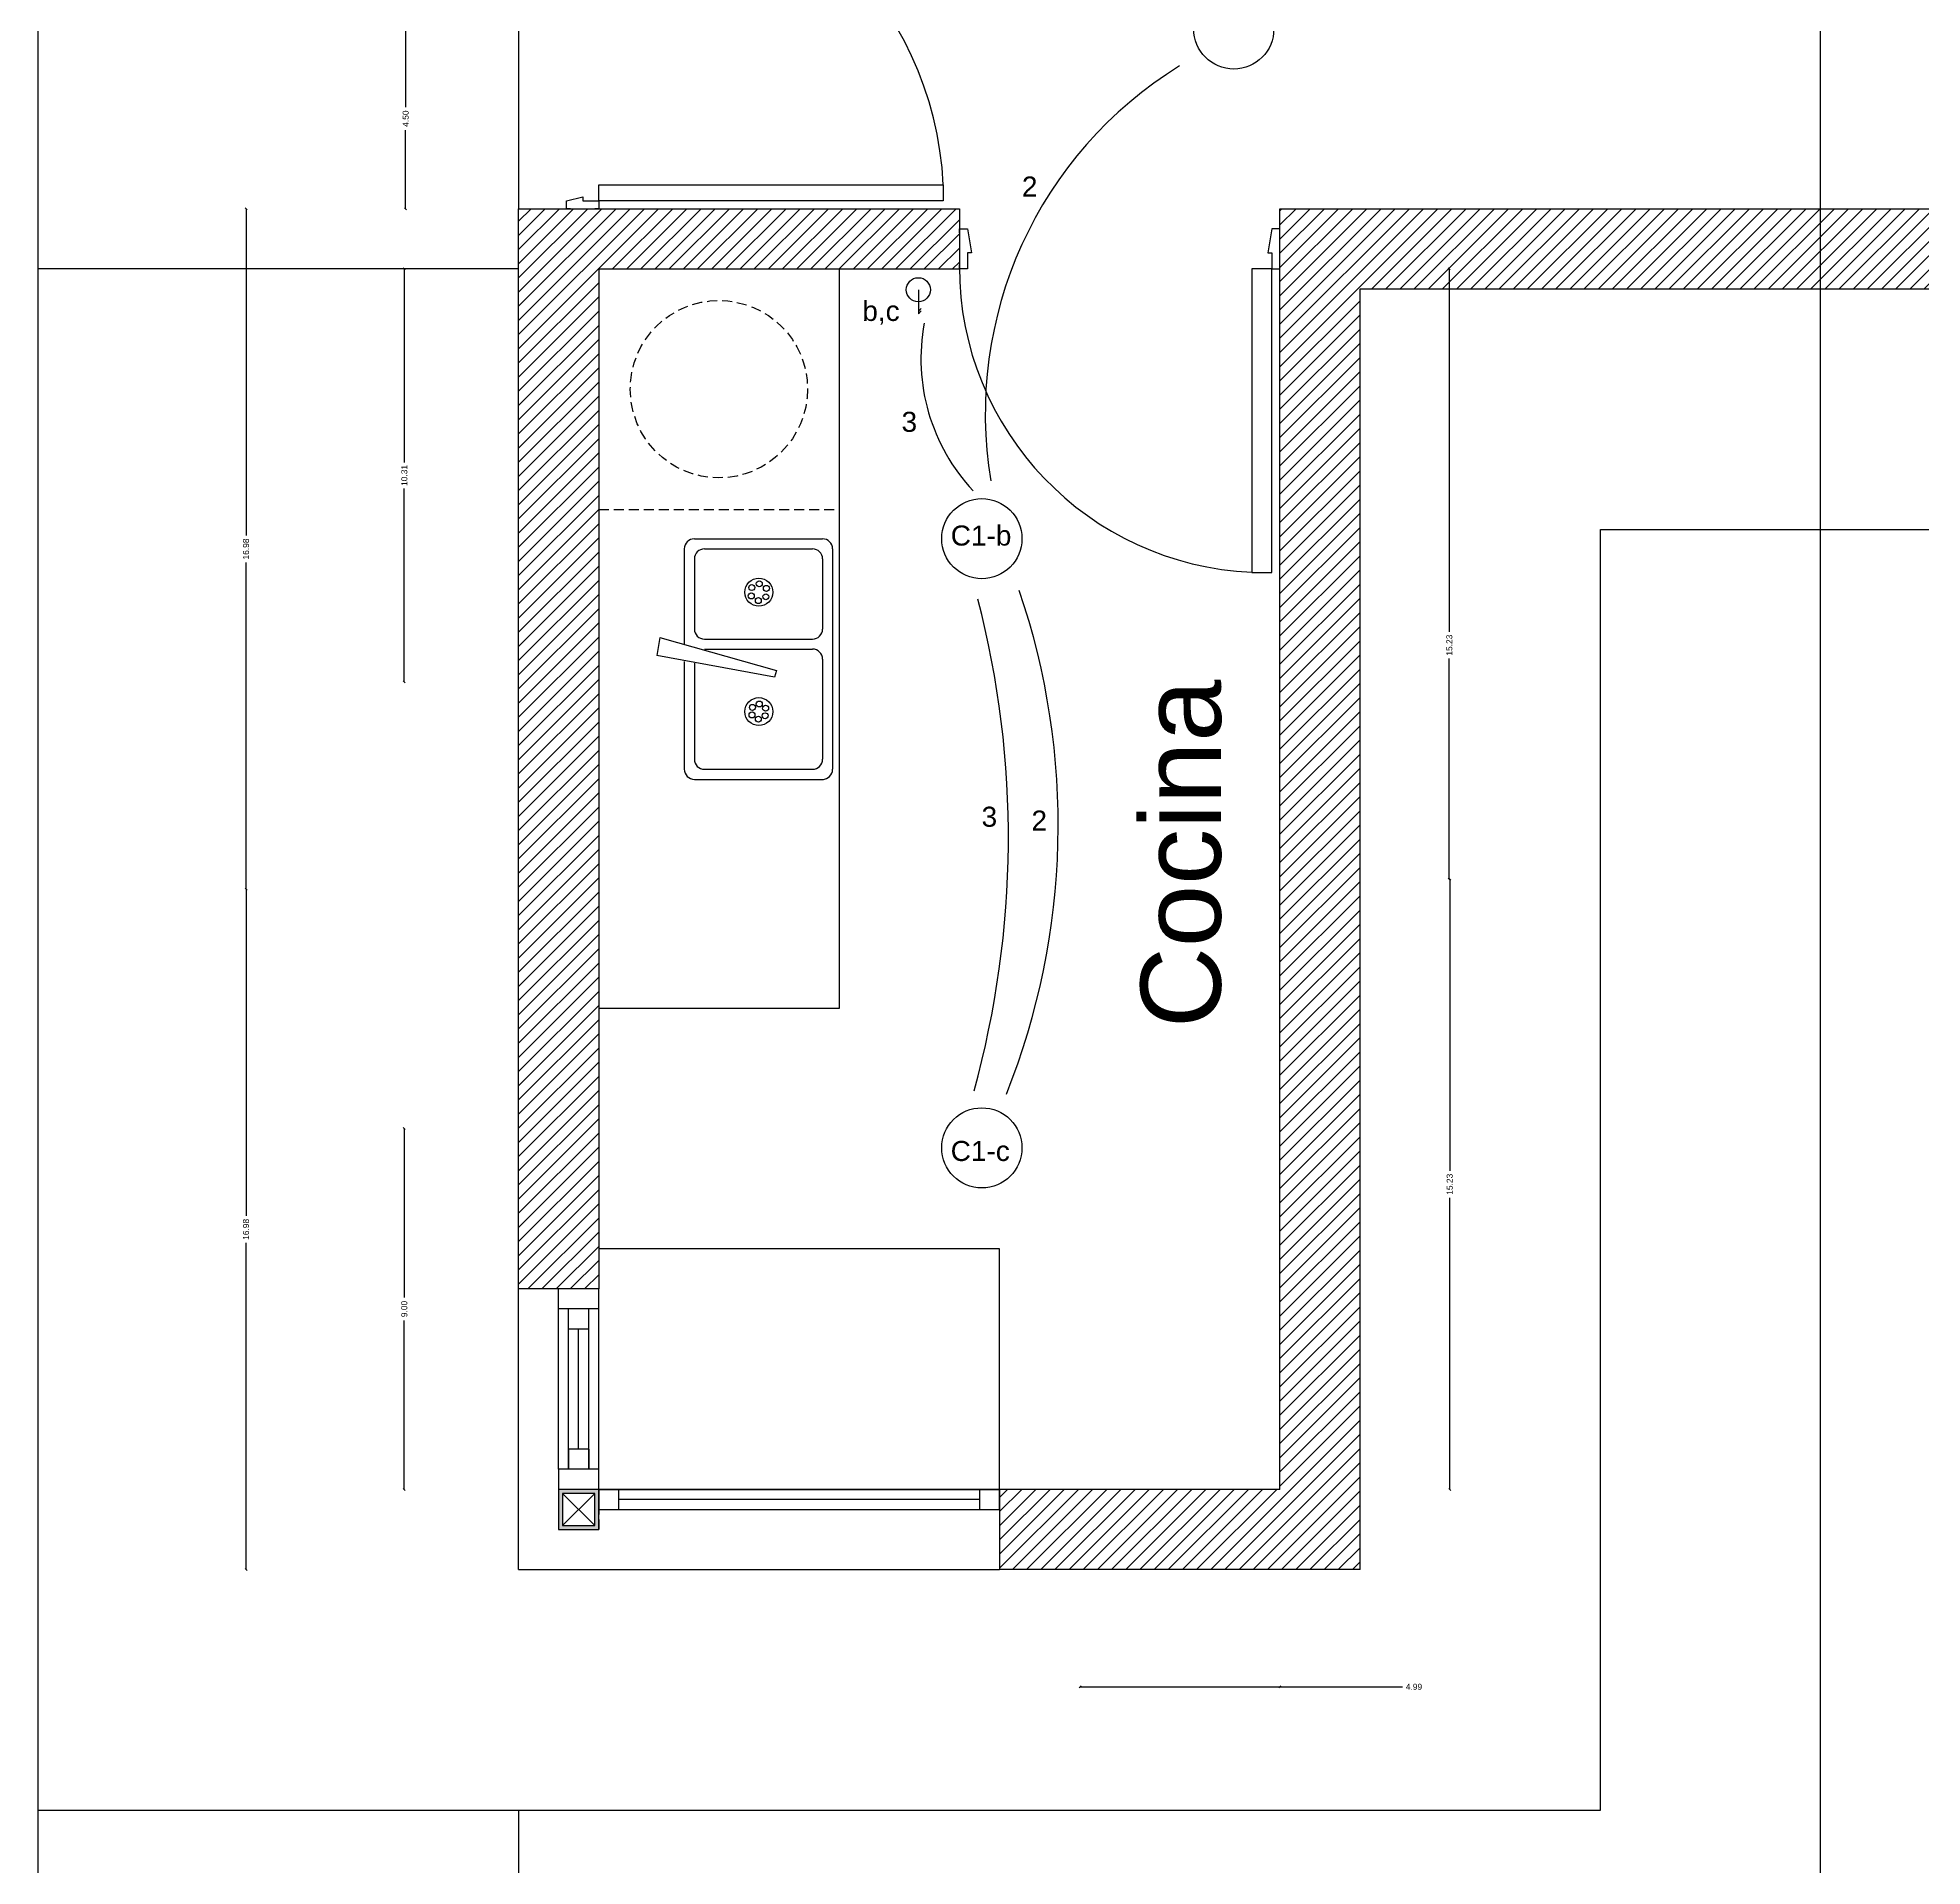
# Model space of a CAD drawing. Header units: millimetres. Extents: x -269 to 325, y -184 to 236.
# Drawn here: x -209.03 to -161.99, y -22.31 to 23.31 of the extents above; entities that cross this region are included whole.
import ezdxf

# ---------------------------------------------------------------- set-up
doc = ezdxf.new("R2010")
doc.units = ezdxf.units.MM
doc.linetypes.add('RAYITAS', pattern=[0.375, 0.25, -0.125])
doc.layers.add('00 - COTAS E', color=142, linetype='Continuous', lineweight=0)
for name, color, linetype in [('00 EQUIPAMIENTO', 250, 'Continuous'), ('01', 1, 'Continuous'), ('02', 2, 'Continuous'), ('a futuro', 2, 'RAYITAS'), ('Cotas', 1, 'Continuous'), ('Equipamiento', 8, 'Continuous'), ('Hatch', 8, 'Continuous'), ('muros', 5, 'Continuous'), ('Vistas', 1, 'Continuous')]:
    doc.layers.add(name, color=color, linetype=linetype)
doc.styles.add('arial', font='arial.ttf', dxfattribs={"height": 0.15})
doc.styles.get("Standard").update_dxf_attribs({"font": 'arial.ttf'})
doc.dimstyles.new('cota50', dxfattribs={"dimtxt": 0.15, "dimasz": 0.05, "dimexe": 0, "dimexo": 0.2125, "dimgap": 0.09, "dimtad": 0, "dimzin": 0, "dimdsep": 46, "dimtxsty": 'arial', "dimblk": 'OBLIQUE', "dimcen": 0.09, "dimse1": 1, "dimse2": 1, "dimclrd": 1, "dimclre": 1, "dimclrt": 1, "dimadec": 0, "dimazin": 0, "dimtfac": 1, "dimtofl": 0, "dimtmove": 0, "dimatfit": 3, "dimldrblk": 'OBLIQUE', "dimfxl": 0, "dimtolj": 1, "dimtzin": 0, "dimarcsym": 0})
pattern_1 = [(45, (-1450.53732, -476.0581), (-0.176776695, 0.176776695), [])]

# ---------------------------------------------------------------- blocks, each defined once
blk = doc.blocks.new('V80')
blk.add_lwpolyline([(325.4869, 174.3022), (325.4869, 173.5444), (325.5369, 173.5444), (325.5369, 174.3022)], close=True)
for points in [[(325.4669, 173.4544), (325.4669, 173.4444), (325.4869, 173.4444), (325.4969, 173.5044), (325.4869, 173.5044), (325.4869, 173.5444), (325.4669, 173.5444), (325.4669, 173.5344)], [(326.2669, 173.4544), (326.2669, 173.4444), (326.2469, 173.4444), (326.2369, 173.5044), (326.2469, 173.5044), (326.2469, 173.5444), (326.2669, 173.5444), (326.2669, 173.5344)]]:
    blk.add_lwpolyline(points)
blk.add_arc((325.5045, 173.5392), 0.7624, 359.9701, 87.5655)
blk = doc.blocks.new('00_plantas$0$OO.P90')
at = {"layer": '00 EQUIPAMIENTO'}
blk.add_lwpolyline([(0.88, 0.98), (0.88, 0.12), (0.84, 0.12), (0.84, 0.98)], close=True, dxfattribs=at)
for points in [[(0, 0.05), (0, 0.04), (0.02, 0.04), (0.03, 0.08), (0.02, 0.08), (0.02, 0.12), (0, 0.12), (0, 0.11)], [(0.9, 0.05), (0.9, 0.04), (0.88, 0.04), (0.87, 0.08), (0.88, 0.08), (0.88, 0.12), (0.9, 0.12), (0.9, 0.11)]]:
    blk.add_lwpolyline(points, dxfattribs=at)
blk.add_arc((0.8817, 0.1193), 0.8617, 92.772, 179.9558, dxfattribs=at)
blk = doc.blocks.new('PERFIL 10')
at = {"layer": 'Hatch'}
h = blk.add_hatch(color=256, dxfattribs=at)
h.dxf.hatch_style = 1
h.paths.add_polyline_path([(288.1204, 173.4378), (288.0204, 173.4378), (288.0204, 173.3378), (288.1204, 173.3378)])
h.paths.add_polyline_path([(288.1104, 173.4278), (288.1104, 173.3478), (288.0304, 173.3478), (288.0304, 173.4278)], flags=16)
at = {"layer": '02'}
for points in [[(288.0204, 173.4378), (288.1204, 173.4378), (288.1204, 173.3378), (288.0204, 173.3378)], [(288.0304, 173.4278), (288.1104, 173.4278), (288.1104, 173.3478), (288.0304, 173.3478)]]:
    blk.add_lwpolyline(points, close=True, dxfattribs=at)
blk = doc.blocks.new('shgfshfdgre')
at = {"layer": '01'}
for p, q in [((81.0388, 46.2248), (81.1188, 46.3048)), ((81.0388, 46.3048), (81.1188, 46.2248))]:
    blk.add_line(p, q, dxfattribs=at)
at = {"layer": 'a futuro', "xscale": -1}
blk.add_blockref('PERFIL 10', (369.1492, -127.123), dxfattribs=at)
blk = doc.blocks.new('ndhghgdh')
at = {"layer": '01'}
for p, q in [((148.0993, 85.7208), (148.0993, 86.2708)), ((148.4443, 86.2958), (148.1223, 86.2958)), ((148.4193, 86.2708), (148.1471, 86.2708)), ((148.4693, 86.0019), (148.4693, 86.2708)), ((148.1243, 85.9958), (148.1243, 86.2458)), ((148.4443, 86.0056), (148.4443, 86.2458)), ((148.239, 86.0244), (148.2442, 86.0412)), ((148.5307, 85.9421), (148.239, 86.0244)), ((148.2442, 86.0412), (148.5378, 85.9869)), ((148.5307, 85.9421), (148.5378, 85.9869)), ((148.4193, 85.9708), (148.1493, 85.9708)), ((148.4193, 85.9458), (148.1493, 85.9458)), ((148.4693, 85.7208), (148.4693, 85.9588)), ((148.1243, 85.7458), (148.1243, 85.9208)), ((148.4443, 85.7458), (148.4443, 85.9208)), ((148.4443, 85.6958), (148.1243, 85.6958)), ((148.4193, 85.7208), (148.1493, 85.7208))]:
    blk.add_line(p, q, dxfattribs=at)
for centre, radius in [((148.2834, 86.1267), 0.0349), ((148.2665, 86.1183), 0.00745), ((148.2677, 86.1372), 0.00745), ((148.2822, 86.1078), 0.00745), ((148.2846, 86.1456), 0.00745), ((148.2992, 86.1162), 0.00745), ((148.3004, 86.1351), 0.00745), ((148.2834, 85.8289), 0.0349), ((148.2659, 85.8404), 0.00745), ((148.2846, 85.8499), 0.00745), ((148.3022, 85.8383), 0.00745), ((148.2646, 85.8194), 0.00745), ((148.2822, 85.8079), 0.00745), ((148.301, 85.8173), 0.00745)]:
    blk.add_circle(centre, radius, dxfattribs=at)
for centre, start, end in [((148.1243, 86.2708), 90, 180), ((148.1493, 86.2458), 90, 180), ((148.4193, 86.2458), 360, 90), ((148.4443, 86.2708), 360, 90), ((148.1493, 85.9958), 180, 270), ((148.1493, 85.9208), 90, 180), ((148.4193, 85.9208), 360, 90), ((148.1493, 85.7458), 180, 270), ((148.4193, 85.7458), 270, 360), ((148.1243, 85.7208), 180, 270), ((148.4443, 85.7208), 270, 360)]:
    blk.add_arc(centre, 0.025, start, end, dxfattribs=at)
blk = doc.blocks.new('_Oblique')
at = {"layer": 'Cotas', "color": 0, "lineweight": -2}
blk.add_line((-0.5, -0.5), (0.5, 0.5), dxfattribs=at)
blk = doc.blocks.new('*D29')
at = {"layer": '00 - COTAS E', "color": 1, "lineweight": -2, "transparency": 16777216}
for p, q in [((-183.013, -17.837), (-178.025, -17.837)), ((-178.025, -17.837), (-174.968, -17.837))]:
    blk.add_line(p, q, dxfattribs=at)
at = {"layer": 'DEFPOINTS', "color": 0, "transparency": 16777216}
for p in [(-183.013, -12.91), (-178.025, -12.91), (-178.025, -17.837)]:
    blk.add_point(p, dxfattribs=at)
at = {"layer": '00 - COTAS E', "color": 1, "lineweight": -2, "transparency": 16777216, "xscale": 0.05, "yscale": 0.05, "zscale": 0.05, "rotation": 180}
blk.add_blockref('_Oblique', (-183.013, -17.837), dxfattribs=at)
at = {"layer": '00 - COTAS E', "color": 1, "lineweight": -2, "transparency": 16777216, "xscale": 0.05, "yscale": 0.05, "zscale": 0.05}
blk.add_blockref('_Oblique', (-178.025, -17.837), dxfattribs=at)
at = {"layer": '00 - COTAS E', "color": 1, "transparency": 16777216, "insert": (-174.68, -17.837), "char_height": 0.15, "attachment_point": 5, "style": 'arial'}
blk.add_mtext('\\A1;4.99', dxfattribs=at)
blk = doc.blocks.new('*D30')
at = {"layer": '00 - COTAS E', "color": 1, "lineweight": -2, "transparency": 16777216}
for p, q in [((-199.876, -3.91), (-199.876, -8.126)), ((-199.876, -12.91), (-199.876, -8.695))]:
    blk.add_line(p, q, dxfattribs=at)
at = {"layer": 'DEFPOINTS', "color": 0, "transparency": 16777216}
for p in [(-199.876, -3.91), (-191.725, -3.91), (-194.525, -12.91)]:
    blk.add_point(p, dxfattribs=at)
at = {"layer": '00 - COTAS E', "color": 1, "lineweight": -2, "transparency": 16777216, "xscale": 0.05, "yscale": 0.05, "zscale": 0.05}
for p, rotation in [((-199.876, -3.91), 90), ((-199.876, -12.91), 270)]:
    blk.add_blockref('_Oblique', p, dxfattribs=dict(at, rotation=rotation))
at = {"layer": '00 - COTAS E', "color": 1, "transparency": 16777216, "insert": (-199.876, -8.41), "char_height": 0.15, "attachment_point": 5, "rotation": 90, "style": 'arial'}
blk.add_mtext('\\A1;9.00', dxfattribs=at)
blk = doc.blocks.new('*D21')
at = {"layer": '00 - COTAS E', "color": 1, "lineweight": -2, "transparency": 16777216}
for p, q in [((-173.788, 2.315), (-173.788, -4.962)), ((-173.788, -12.91), (-173.788, -5.634))]:
    blk.add_line(p, q, dxfattribs=at)
at = {"layer": 'DEFPOINTS', "color": 0, "transparency": 16777216}
for p in [(-194.941, 2.315), (-194.941, -12.91), (-173.788, -12.91)]:
    blk.add_point(p, dxfattribs=at)
at = {"layer": '00 - COTAS E', "color": 1, "lineweight": -2, "transparency": 16777216, "xscale": 0.05, "yscale": 0.05, "zscale": 0.05}
for p, rotation in [((-173.788, 2.315), 90), ((-173.788, -12.91), 270)]:
    blk.add_blockref('_Oblique', p, dxfattribs=dict(at, rotation=rotation))
at = {"layer": '00 - COTAS E', "color": 1, "transparency": 16777216, "insert": (-173.788, -5.298), "char_height": 0.15, "attachment_point": 5, "rotation": 90, "style": 'arial'}
blk.add_mtext('\\A1;15.23', dxfattribs=at)
blk = doc.blocks.new('*D22')
at = {"layer": '00 - COTAS E', "color": 1, "lineweight": -2, "transparency": 16777216}
for p, q in [((-173.797, 17.54), (-173.797, 8.489)), ((-173.797, 2.315), (-173.797, 7.817))]:
    blk.add_line(p, q, dxfattribs=at)
at = {"layer": 'DEFPOINTS', "color": 0, "transparency": 16777216}
for p in [(-194.941, 17.54), (-173.797, 17.54), (-194.941, 2.315)]:
    blk.add_point(p, dxfattribs=at)
at = {"layer": '00 - COTAS E', "color": 1, "lineweight": -2, "transparency": 16777216, "xscale": 0.05, "yscale": 0.05, "zscale": 0.05}
for p, rotation in [((-173.797, 17.54), 90), ((-173.797, 2.315), 270)]:
    blk.add_blockref('_Oblique', p, dxfattribs=dict(at, rotation=rotation))
at = {"layer": '00 - COTAS E', "color": 1, "transparency": 16777216, "insert": (-173.797, 8.153), "char_height": 0.15, "attachment_point": 5, "rotation": 90, "style": 'arial'}
blk.add_mtext('\\A1;15.23', dxfattribs=at)
blk = doc.blocks.new('*D31')
at = {"layer": '00 - COTAS E', "color": 1, "lineweight": -2, "transparency": 16777216}
for p, q in [((-199.876, 17.54), (-199.876, 12.708)), ((-199.876, 7.234), (-199.876, 12.065))]:
    blk.add_line(p, q, dxfattribs=at)
at = {"layer": 'DEFPOINTS', "color": 0, "transparency": 16777216}
for p in [(-190.525, 17.54), (-199.876, 7.234), (-195.002, 7.234)]:
    blk.add_point(p, dxfattribs=at)
at = {"layer": '00 - COTAS E', "color": 1, "lineweight": -2, "transparency": 16777216, "xscale": 0.05, "yscale": 0.05, "zscale": 0.05}
for p, rotation in [((-199.876, 17.54), 90), ((-199.876, 7.234), 270)]:
    blk.add_blockref('_Oblique', p, dxfattribs=dict(at, rotation=rotation))
at = {"layer": '00 - COTAS E', "color": 1, "transparency": 16777216, "insert": (-199.876, 12.387), "char_height": 0.15, "attachment_point": 5, "rotation": 90, "style": 'arial'}
blk.add_mtext('\\A1;10.31', dxfattribs=at)
blk = doc.blocks.new('*D32')
at = {"layer": '00 - COTAS E', "color": 1, "lineweight": -2, "transparency": 16777216}
for p, q in [((-203.826, 2.065), (-203.826, -6.087)), ((-203.826, -14.91), (-203.826, -6.759))]:
    blk.add_line(p, q, dxfattribs=at)
at = {"layer": 'DEFPOINTS', "color": 0, "transparency": 16777216}
for p in [(-197.025, 2.065), (-203.826, -14.91), (-197.025, -14.91)]:
    blk.add_point(p, dxfattribs=at)
at = {"layer": '00 - COTAS E', "color": 1, "lineweight": -2, "transparency": 16777216, "xscale": 0.05, "yscale": 0.05, "zscale": 0.05}
for p, rotation in [((-203.826, 2.065), 90), ((-203.826, -14.91), 270)]:
    blk.add_blockref('_Oblique', p, dxfattribs=dict(at, rotation=rotation))
at = {"layer": '00 - COTAS E', "color": 1, "transparency": 16777216, "insert": (-203.826, -6.423), "char_height": 0.15, "attachment_point": 5, "rotation": 90, "style": 'arial'}
blk.add_mtext('\\A1;16.98', dxfattribs=at)
blk = doc.blocks.new('*D33')
at = {"layer": '00 - COTAS E', "color": 1, "lineweight": -2, "transparency": 16777216}
for p, q in [((-203.826, 19.04), (-203.826, 10.888)), ((-203.826, 2.065), (-203.826, 10.216))]:
    blk.add_line(p, q, dxfattribs=at)
at = {"layer": 'DEFPOINTS', "color": 0, "transparency": 16777216}
for p in [(-203.826, 19.04), (-197.025, 19.04), (-197.025, 2.065)]:
    blk.add_point(p, dxfattribs=at)
at = {"layer": '00 - COTAS E', "color": 1, "lineweight": -2, "transparency": 16777216, "xscale": 0.05, "yscale": 0.05, "zscale": 0.05}
for p, rotation in [((-203.826, 19.04), 90), ((-203.826, 2.065), 270)]:
    blk.add_blockref('_Oblique', p, dxfattribs=dict(at, rotation=rotation))
at = {"layer": '00 - COTAS E', "color": 1, "transparency": 16777216, "insert": (-203.826, 10.552), "char_height": 0.15, "attachment_point": 5, "rotation": 90, "style": 'arial'}
blk.add_mtext('\\A1;16.98', dxfattribs=at)
blk = doc.blocks.new('*D36')
at = {"layer": '00 - COTAS E', "color": 1, "lineweight": -2, "transparency": 16777216}
for p, q in [((-195.025, 82.915), (-187.361, 82.915)), ((-179.025, 82.915), (-186.689, 82.915))]:
    blk.add_line(p, q, dxfattribs=at)
at = {"layer": 'DEFPOINTS', "color": 0, "transparency": 16777216}
for p in [(-195.025, 82.915), (-195.025, 78.34), (-179.025, 19.04)]:
    blk.add_point(p, dxfattribs=at)
at = {"layer": '00 - COTAS E', "color": 1, "lineweight": -2, "transparency": 16777216, "xscale": 0.05, "yscale": 0.05, "zscale": 0.05, "rotation": 180}
blk.add_blockref('_Oblique', (-195.025, 82.915), dxfattribs=at)
at = {"layer": '00 - COTAS E', "color": 1, "lineweight": -2, "transparency": 16777216, "xscale": 0.05, "yscale": 0.05, "zscale": 0.05}
blk.add_blockref('_Oblique', (-179.025, 82.915), dxfattribs=at)
at = {"layer": '00 - COTAS E', "color": 1, "transparency": 16777216, "insert": (-187.025, 82.915), "char_height": 0.15, "attachment_point": 5, "style": 'arial'}
blk.add_mtext('\\A1;16.00', dxfattribs=at)
blk = doc.blocks.new('*D23')
at = {"layer": '00 - COTAS E', "color": 1, "lineweight": -2, "transparency": 16777216}
for p, q in [((-199.843, 23.54), (-199.843, 21.577)), ((-199.843, 19.04), (-199.843, 21.002))]:
    blk.add_line(p, q, dxfattribs=at)
at = {"layer": 'DEFPOINTS', "color": 0, "transparency": 16777216}
for p in [(-152.15, 23.54), (-199.843, 19.04), (-152.153, 19.04)]:
    blk.add_point(p, dxfattribs=at)
at = {"layer": '00 - COTAS E', "color": 1, "lineweight": -2, "transparency": 16777216, "xscale": 0.05, "yscale": 0.05, "zscale": 0.05}
for p, rotation in [((-199.843, 23.54), 90), ((-199.843, 19.04), 270)]:
    blk.add_blockref('_Oblique', p, dxfattribs=dict(at, rotation=rotation))
at = {"layer": '00 - COTAS E', "color": 1, "transparency": 16777216, "insert": (-199.843, 21.29), "char_height": 0.15, "attachment_point": 5, "rotation": 90, "style": 'arial'}
blk.add_mtext('\\A1;4.50', dxfattribs=at)

msp = doc.modelspace()

# ---------------------------------------------------------------- hatches: boundary and pattern name
at = {"layer": 'Hatch'}
h = msp.add_hatch(dxfattribs=at)
h.set_pattern_fill('ANSI31', color=256, scale=2, style=0)
h.set_pattern_definition(pattern_1)
h.paths.add_polyline_path([(-186.025, 19.04), (-197.025, 19.04), (-197.025, -7.91), (-195.025, -7.91), (-195.025, 17.54), (-186.025, 17.54), (-186.025, 17.587, -0.000259), (-186.025, 17.595)])
h = msp.add_hatch(dxfattribs=at)
h.set_pattern_fill('ANSI31', color=256, scale=2, style=0)
h.set_pattern_definition(pattern_1)
h.paths.add_polyline_path([(-155.275, 19.04), (-178.025, 19.04), (-178.025, -12.91), (-185.025, -12.91), (-185.025, -14.91), (-176.025, -14.91), (-176.025, 17.04), (-155.275, 17.04)])

# ---------------------------------------------------------------- linework, layer by layer
msp.add_line((-164.545, 30.281), (-164.545, -82.719))
at = {"color": 6}
for p, q in [((-187.048, 17.021), (-187.048, 16.421)), ((-187.048, 16.486), (-186.978, 16.556)), ((-187.048, 16.421), (-186.977, 16.492))]:
    msp.add_line(p, q, dxfattribs=at)
for centre in [(-179.176, 23.528), (-185.463, 10.81), (-185.463, -4.39)]:
    msp.add_circle(centre, 1)
msp.add_circle((-187.048, 17.021), 0.3, dxfattribs=at)
at = {"color": 3}
for centre, radius, start, end in [((-175.19, 13.928), 10.188, 121.6156, 189.4518), ((-201.667, 3.667), 18.108, 338.2293, 18.8534)]:
    msp.add_arc(centre, radius, start, end, dxfattribs=at)
at = {"color": 6}
for centre, radius, start, end in [((-182.184, 15.295), 4.8, 169.2506, 223.2354), ((-208.468, 3.348), 23.667, 344.526, 14.5585)]:
    msp.add_arc(centre, radius, start, end, dxfattribs=at)
at = {"layer": '01'}
for p, q in [((-197.025, 28.04), (-197.025, 19.04)), ((-189.025, 17.54), (-189.025, -0.91)), ((-170.025, -20.91), (-170.025, 11.04)), ((-170.025, 11.04), (-153.275, 11.04)), ((-189.025, -0.91), (-195.025, -0.91)), ((-185.025, -6.91), (-195.025, -6.91)), ((-189.025, -6.91), (-189.025, -6.91)), ((-185.025, -12.91), (-185.025, -6.91)), ((-196.025, -12.41), (-196.025, -7.91)), ((-195.025, -12.91), (-195.025, -7.91)), ((-195.025, -8.41), (-196.025, -8.41)), ((-195.775, -12.41), (-195.775, -8.41)), ((-195.275, -12.41), (-195.275, -8.41)), ((-195.275, -8.91), (-195.775, -8.91)), ((-195.525, -11.91), (-195.525, -8.91)), ((-195.275, -11.91), (-195.775, -11.91)), ((-195.775, -11.91), (-195.775, -12.41)), ((-195.275, -11.91), (-195.275, -12.41)), ((-195.025, -12.41), (-196.025, -12.41)), ((-196.025, -12.41), (-196.025, -12.91)), ((-195.025, -12.41), (-196.025, -12.41)), ((-195.025, -12.41), (-196.025, -12.41)), ((-195.025, -12.41), (-196.025, -12.41)), ((-185.025, -12.91), (-195.025, -12.91)), ((-195.025, -12.91), (-185.025, -12.91)), ((-185.525, -13.16), (-194.525, -13.16)), ((-189.9, -12.91), (-190.15, -12.91)), ((-195.025, -13.41), (-185.025, -13.41)), ((-209.025, -20.91), (-170.025, -20.91))]:
    msp.add_line(p, q, dxfattribs=at)
for points in [[(-194.525, -13.41), (-194.525, -12.91), (-195.025, -12.91), (-195.025, -13.41)], [(-185.025, -13.41), (-185.025, -12.91), (-185.525, -12.91), (-185.525, -13.41)]]:
    msp.add_lwpolyline(points, close=True, dxfattribs=at)
at = {"layer": 'a futuro'}
for p, q in [((-195.025, 11.54), (-189.025, 11.54)), ((-195.025, -12.91), (-195.025, -13.91))]:
    msp.add_line(p, q, dxfattribs=at)
msp.add_circle((-192.025, 14.54), 2.212, dxfattribs=at)
at = {"layer": 'muros'}
for p, q in [((-197.025, -7.91), (-197.025, 19.04)), ((-197.025, 19.04), (-186.025, 19.04)), ((-186.025, 19.04), (-186.025, 17.54)), ((-178.025, -12.91), (-178.025, 19.04)), ((-178.025, 19.04), (-155.275, 19.04)), ((-195.025, 17.54), (-186.025, 17.54)), ((-195.025, 17.54), (-195.025, -7.91)), ((-176.025, -14.91), (-176.025, 17.04)), ((-176.025, 17.04), (-155.275, 17.04)), ((-195.025, -7.91), (-197.025, -7.91)), ((-178.025, -12.91), (-185.025, -12.91)), ((-185.025, -12.91), (-185.025, -14.91)), ((-176.025, -14.91), (-185.025, -14.91))]:
    msp.add_line(p, q, dxfattribs=at)
at = {"layer": 'Vistas'}
for p, q in [((-209.025, 29.54), (-209.025, 17.54)), ((-197.025, 17.54), (-209.025, 17.54)), ((-209.025, 17.54), (-209.025, -88.835)), ((-197.025, -14.91), (-197.025, -7.91)), ((-197.025, -14.91), (-185.025, -14.91)), ((-197.025, -20.91), (-197.025, -88.835))]:
    msp.add_line(p, q, dxfattribs=at)

# ---------------------------------------------------------------- block references
at = {"layer": 'Equipamiento', "xscale": 10, "yscale": 10, "zscale": 10}
for name, p, rotation in [('00_plantas$0$OO.P90', (-196.225, 28.04), 270), ('V80', (3076.644, 1752.984), 180), ('ndhghgdh', (1291.805, 867.763), 180)]:
    msp.add_blockref(name, p, dxfattribs=dict(at, rotation=rotation))
at = {"layer": 'Hatch', "xscale": 10, "yscale": 10, "zscale": 10}
msp.add_blockref('shgfshfdgre', (-1006.313, -476.058), dxfattribs=at)

# ---------------------------------------------------------------- texts
at = {"color": 3, "char_height": 0.5, "attachment_point": 1}
for s, width, insert in [('\\pxqc;2', 1.59701, (-185.068, 19.845)), ('\\pxqc;{\\C6;b,c}', 1.59701, (-188.779, 16.742)), ('\\pxqc;{\\C6;3}', 1.59701, (-188.072, 13.975)), ('C1-b', 0.22809, (-186.239, 11.138)), ('\\pxqc;{\\C6;3}', 1.59701, (-186.074, 4.122)), ('\\pxqc;2', 1.59701, (-184.829, 4.027)), ('C1-c', 0.22809, (-186.241, -4.217))]:
    msp.add_mtext_dynamic_manual_height_columns(s, width=width, gutter_width=12.5, heights=[0], dxfattribs=dict(at, insert=insert))
at = {"layer": '01', "insert": (-181.502, -1.399), "char_height": 2, "width": 21.82724, "attachment_point": 1, "rotation": 89.9609, "style": 'arial'}
msp.add_mtext('Cocina', dxfattribs=at)

# ---------------------------------------------------------------- dimensions: what is measured, and where the dimension line sits
at = {"layer": '00 - COTAS E'}
for base, p1, p2, picture, middle in [((-195.025, 82.915), (-179.025, 19.04), (-195.025, 78.34), '*D36', (-187.025, 82.915)), ((-178.025, -17.837), (-183.013, -12.91), (-178.025, -12.91), '*D29', (-174.68, -17.837))]:
    dim = msp.add_linear_dim(base=base, p1=p1, p2=p2, dimstyle='cota50', dxfattribs=at)
    dim.commit()
    dim.dimension.update_dxf_attribs({"geometry": picture, "text_midpoint": middle, "dimtype": 160})
for base, p1, p2, picture, middle in [((-199.843, 19.04), (-152.15, 23.54), (-152.153, 19.04), '*D23', (-199.843, 21.29)), ((-199.876, 7.234), (-190.525, 17.54), (-195.002, 7.234), '*D31', (-199.876, 12.387)), ((-173.79692148, 17.539748428), (-194.941005464, 2.314748428), (-194.941005464, 17.539748428), '*D22', (-173.79692148, 8.153227206)), ((-173.788018427, -12.910251572), (-194.941005464, 2.314748428), (-194.941005464, -12.910251572), '*D21', (-173.788018427, -5.297751572)), ((-199.876, -3.91), (-194.525, -12.91), (-191.725, -3.91), '*D30', (-199.876, -8.41))]:
    dim = msp.add_linear_dim(base=base, p1=p1, p2=p2, angle=90, dimstyle='cota50', dxfattribs=at)
    dim.commit()
    dim.dimension.update_dxf_attribs({"geometry": picture, "text_midpoint": middle, "dimtype": 160})
for base, p2, picture, middle in [((-203.826054617, 19.039748428), (-197.025255116, 19.039748428), '*D33', (-203.826054617, 10.552248428)), ((-203.826054617, -14.910251572), (-197.025254892, -14.910251572), '*D32', (-203.826054617, -6.422751572))]:
    dim = msp.add_linear_dim(base=base, p1=(-197.025255004, 2.064748428), p2=p2, angle=90, dimstyle='cota50', dxfattribs=at)
    dim.commit()
    dim.dimension.update_dxf_attribs({"geometry": picture, "text_midpoint": middle})

doc.saveas('drawing.dxf')
